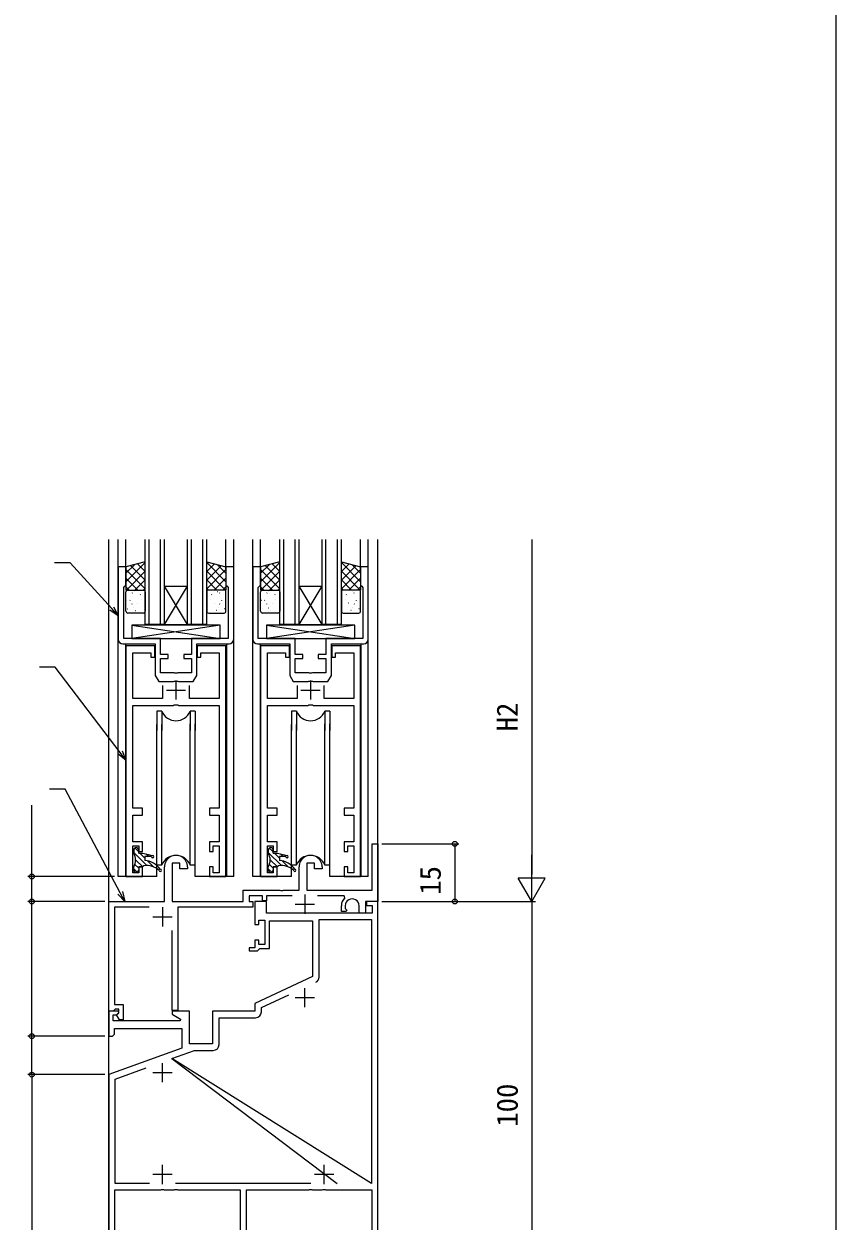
# Model space of a CAD drawing. Units: millimetres, scale not verified. Extents: x -437 to 438, y -681 to 679.
# Drawn here: x 227.2 to 438.3, y -392.4 to -81.1 of the extents above; entities that cross this region are included whole.
import ezdxf
from ezdxf.enums import TextEntityAlignment as Align

# ---------------------------------------------------------------- set-up
doc = ezdxf.new("R2010")
doc.units = ezdxf.units.MM
doc.header["$LTSCALE"] = 4
for name, color, linetype in [('0-2_YKK_11', 7, 'Continuous'), ('0-4_YKK_13', 4, 'Continuous'), ('0-5_YKK_D', 6, 'Continuous'), ('0-6_YKK_ZWAK', 7, 'Continuous')]:
    doc.layers.add(name, color=color, linetype=linetype)
doc.layers.add('0-3_YKK_12', color=2, linetype='Continuous', lineweight=18)
doc.styles.add('ＭＳ ゴシック', font='')
doc.styles.get('ＭＳ ゴシック').set_extended_font_data('MS Gothic')

msp = doc.modelspace()

# ---------------------------------------------------------------- linework, layer by layer
at = {"layer": '0-2_YKK_11'}
for p, q in [((266.688, -251.793), (266.688, -256.793)), ((301.688, -251.793), (301.688, -256.793)), ((264.188, -254.293), (269.188, -254.293)), ((299.188, -254.293), (304.188, -254.293)), ((300.189, -307.497), (300.189, -312.497)), ((263.189, -310.797), (263.189, -315.797)), ((297.689, -309.997), (302.689, -309.997)), ((260.689, -313.297), (265.689, -313.297)), ((300.189, -336.797), (300.189, -331.797)), ((302.689, -334.297), (297.689, -334.297)), ((263.189, -356.297), (263.189, -351.297)), ((265.689, -353.797), (260.689, -353.797)), ((263.189, -382.797), (263.189, -377.797)), ((305.189, -382.797), (305.189, -377.797)), ((265.689, -380.297), (260.689, -380.297)), ((301.79, -382.597), (266.587, -382.597)), ((307.689, -380.297), (302.689, -380.297))]:
    msp.add_line(p, q, dxfattribs=at)
for points in [[(281.688, -241.093), (281.688, -222.293), (279.688, -222.293), (279.688, -226.993), (279.988, -227.293), (280.288, -227.593), (280.288, -240.893), (270.688, -240.893), (270.688, -245.093), (268.688, -245.093), (268.688, -246.093), (270.688, -246.093), (270.688, -249.793), (267.146, -249.793), (266.963, -249.913), (266.413, -249.913), (266.23, -249.793), (262.688, -249.793), (262.688, -246.093), (264.688, -246.093), (264.688, -245.093), (262.688, -245.093), (262.688, -240.893), (253.088, -240.893), (253.088, -227.593), (253.388, -227.293), (253.688, -226.993), (253.688, -222.293), (251.688, -222.293), (251.688, -241.093)], [(316.687, -241.093), (316.687, -222.293), (314.687, -222.293), (314.687, -226.993), (314.987, -227.293), (315.287, -227.593), (315.287, -240.893), (305.687, -240.893), (305.687, -245.093), (303.687, -245.093), (303.687, -246.093), (305.687, -246.093), (305.687, -249.793), (302.146, -249.793), (301.962, -249.913), (301.412, -249.913), (301.229, -249.793), (297.687, -249.793), (297.687, -246.093), (299.687, -246.093), (299.687, -245.093), (297.687, -245.093), (297.687, -240.893), (288.087, -240.893), (288.087, -227.593), (288.387, -227.293), (288.687, -226.993), (288.687, -222.293), (286.687, -222.293), (286.687, -241.093)], [(252.888, -242.293), (261.288, -242.293), (261.288, -250.534), (262.188, -252.093), (266.017, -252.093), (266.209, -251.95), (267.167, -251.95), (267.359, -252.093), (271.188, -252.093), (272.088, -250.534), (272.088, -242.293), (280.488, -242.293)], [(263.188, -253.093), (263.188, -256.493), (255.488, -256.493), (255.488, -244.593), (260.188, -244.593), (260.188, -245.793), (261.188, -245.793), (261.188, -242.793), (253.688, -242.793), (253.688, -302.793), (257.988, -302.793), (257.988, -300.293), (256.988, -300.293), (256.988, -301.793), (255.488, -301.793), (255.488, -294.793), (256.988, -294.793), (256.988, -296.293), (257.988, -296.293), (257.988, -293.793), (255.488, -293.793), (255.488, -286.793), (257.988, -286.793), (257.988, -284.993), (255.488, -284.993), (255.488, -258.293), (266.017, -258.293), (266.208, -258.15), (267.167, -258.15), (267.358, -258.293), (277.888, -258.293), (277.888, -284.993), (275.388, -284.993), (275.388, -286.793), (277.888, -286.793), (277.888, -293.793), (275.388, -293.793), (275.388, -296.293), (276.388, -296.293), (276.388, -294.793)], [(276.388, -294.793), (277.888, -294.793), (277.888, -301.793), (276.388, -301.793), (276.388, -300.293), (275.387, -300.293), (275.387, -302.793), (279.688, -302.793), (279.688, -242.793), (272.188, -242.793), (272.188, -245.793), (273.188, -245.793), (273.188, -244.593), (277.888, -244.593), (277.888, -256.493), (270.188, -256.493), (270.188, -253.093)], [(287.887, -242.293), (296.287, -242.293), (296.287, -250.534), (297.187, -252.093), (301.017, -252.093), (301.208, -251.95), (302.166, -251.95), (302.358, -252.093), (306.187, -252.093), (307.087, -250.534), (307.087, -242.293), (315.487, -242.293)], [(298.188, -253.093), (298.188, -256.493), (290.488, -256.493), (290.488, -244.593), (295.188, -244.593), (295.188, -245.793), (296.188, -245.793), (296.188, -242.793), (288.688, -242.793), (288.688, -302.793), (292.988, -302.793), (292.988, -300.293), (291.988, -300.293), (291.988, -301.793), (290.488, -301.793), (290.488, -294.793), (291.988, -294.793), (291.988, -296.293), (292.988, -296.293), (292.988, -293.793), (290.488, -293.793), (290.488, -286.793), (292.988, -286.793), (292.988, -284.993), (290.488, -284.993), (290.488, -258.293), (301.017, -258.293), (301.208, -258.15), (302.167, -258.15), (302.358, -258.293), (312.888, -258.293), (312.888, -284.993), (310.388, -284.993), (310.388, -286.793), (312.888, -286.793), (312.888, -293.793), (310.388, -293.793), (310.388, -296.293), (311.388, -296.293), (311.388, -294.793)], [(311.388, -294.793), (312.888, -294.793), (312.888, -301.793), (311.388, -301.793), (311.388, -300.293), (310.387, -300.293), (310.387, -302.793), (314.688, -302.793), (314.688, -242.793), (307.188, -242.793), (307.188, -245.793), (308.188, -245.793), (308.188, -244.593), (312.888, -244.593), (312.888, -256.493), (305.188, -256.493), (305.188, -253.093)], [(304.689, -300.297), (304.689, -300.797), (302.689, -300.797), (302.689, -299.297), (300.689, -299.297), (300.689, -306.297), (317.689, -306.297), (317.689, -294.297), (319.189, -294.297), (319.189, -309.297), (315.989, -309.297), (315.989, -312.297), (314.289, -312.297), (314.289, -310.397)], [(259.679, -310.797), (250.689, -310.797), (250.689, -336.097), (252.989, -336.097), (252.989, -340.097), (251.965, -340.097), (251.215, -338.797), (251.789, -338.223), (251.789, -337.297), (250.889, -337.297), (250.689, -337.497), (250.389, -337.797), (249.189, -337.797), (249.189, -309.297), (263.689, -309.297), (263.689, -300.297)], [(269.689, -300.297), (269.689, -300.797), (267.689, -300.797), (267.689, -299.297), (265.689, -299.297), (265.689, -309.297), (284.189, -309.297), (284.189, -306.297), (293.73, -306.297), (293.914, -306.417), (294.464, -306.417), (294.647, -306.297), (298.689, -306.297), (298.689, -300.297)], [(296.902, -307.797), (290.189, -307.797), (290.189, -309.097), (289.189, -309.097), (289.189, -307.797), (285.689, -307.797), (285.689, -309.297), (286.689, -309.297), (286.689, -310.797), (267.189, -310.797), (267.189, -337.597), (265.689, -337.597), (265.689, -316.807)], [(310.611, -308.319), (310.41, -307.797), (303.475, -307.797)], [(319.189, -409.297), (319.189, -309.297), (316.189, -309.297), (316.189, -310.297), (317.689, -310.297), (317.689, -312.297), (290.189, -312.297), (290.189, -309.297), (287.189, -309.297), (287.189, -315.297), (288.189, -315.297), (288.189, -314.097), (289.789, -314.097), (289.789, -320.497), (288.189, -320.497), (288.189, -319.297), (287.189, -319.297), (287.189, -321.297), (285.689, -321.297), (285.689, -322.097), (287.889, -322.097), (288.189, -321.797), (288.489, -321.497), (290.989, -321.497), (290.989, -314.297), (302.189, -314.297), (302.189, -328.802), (287.189, -335.797), (287.189, -337.797), (276.189, -337.797), (276.189, -346.297), (270.189, -346.297), (270.189, -337.797), (265.689, -337.797), (265.689, -338.597), (267.854, -339.847), (267.733, -340.297), (250.389, -340.297), (250.389, -338.797), (251.213, -338.797)], [(310.689, -310.397), (310.689, -311.072), (311.125, -311.509), (310.964, -311.897), (309.689, -311.897), (309.689, -310.397)], [(303.889, -328.929), (303.889, -313.997), (317.489, -313.997), (317.489, -382.597), (265.641, -350.117), (308.587, -382.597)], [(288.889, -337.997), (288.889, -336.88), (295.994, -333.566)], [(251.213, -338.797), (251.825, -338.184), (251.664, -337.797), (249.189, -337.797), (249.189, -344.297), (250.189, -344.297), (250.689, -343.797), (250.689, -342.297), (268.189, -342.297), (268.189, -347.381), (249.189, -354.297), (249.189, -409.297)], [(277.889, -346.497), (277.889, -339.497), (287.389, -339.497)], [(265.641, -350.117), (271.468, -347.997), (276.389, -347.997)], [(259.79, -382.597), (250.889, -382.597), (250.889, -355.487), (258.945, -352.555)], [(250.789, -409.297), (250.789, -384.297), (262.73, -384.297), (262.914, -384.177), (263.464, -384.177), (263.647, -384.297), (266.23, -384.297), (266.414, -384.177), (266.964, -384.177), (267.147, -384.297), (283.389, -384.297), (283.389, -409.297)], [(284.989, -409.297), (284.989, -384.297), (301.23, -384.297), (301.414, -384.177), (301.964, -384.177), (302.147, -384.297), (304.73, -384.297), (304.914, -384.177), (305.464, -384.177), (305.647, -384.297), (317.589, -384.297), (317.589, -409.297)]]:
    msp.add_lwpolyline(points, dxfattribs=at)
for centre, radius, start, end in [((252.888, -241.093), 1.2, 180.00001, 269.99999), ((280.488, -241.093), 1.2, 270.00001, 359.99999), ((287.887, -241.093), 1.2, 180.00001, 269.99999), ((315.487, -241.093), 1.2, 270.00001, 359.99999), ((266.689, -300.297), 3, 359.99999, 180.00001), ((301.689, -300.297), 3, 359.99999, 180.00001), ((312.489, -310.397), 2.8, 132.10344, 180.00002), ((312.489, -310.397), 1.8, 359.99999, 180.00001), ((302.389, -328.929), 1.5, 294.99999, 359.99999), ((287.389, -337.997), 1.5, 270.00001, 359.99999), ((276.389, -346.497), 1.5, 270.00001, 359.99999)]:
    msp.add_arc(centre, radius, start, end, dxfattribs=at)
at = {"layer": '0-3_YKK_12'}
for p, q in [((249.189, -521.3), (249.189, -215.14)), ((251.689, -302.793), (251.689, -215.14)), ((253.687, -222.793), (253.687, -215.14)), ((258.688, -237.293), (258.688, -215.14)), ((259.688, -237.293), (259.688, -215.14)), ((262.688, -237.293), (262.688, -215.14)), ((263.688, -237.293), (263.688, -215.14)), ((269.688, -237.293), (269.688, -215.14)), ((270.688, -237.293), (270.688, -215.14)), ((273.688, -237.293), (273.688, -215.14)), ((274.688, -237.293), (274.688, -215.14)), ((279.687, -222.793), (279.687, -215.14)), ((281.689, -302.793), (281.689, -215.14)), ((286.689, -302.793), (286.689, -215.14)), ((288.686, -222.793), (288.686, -215.14)), ((293.687, -237.293), (293.687, -215.14)), ((294.687, -237.293), (294.687, -215.14)), ((297.687, -237.293), (297.687, -215.14)), ((298.687, -237.293), (298.687, -215.14)), ((304.687, -237.293), (304.687, -215.14)), ((305.687, -237.293), (305.687, -215.14)), ((308.687, -237.293), (308.687, -215.14)), ((309.687, -237.293), (309.687, -215.14)), ((314.686, -222.793), (314.686, -215.14)), ((316.689, -302.789), (316.689, -215.14)), ((319.189, -521.3), (319.189, -215.14)), ((263.688, -227.293), (269.688, -227.293)), ((263.688, -237.293), (269.688, -227.293)), ((269.688, -237.293), (263.688, -227.293)), ((298.687, -227.293), (304.687, -227.293)), ((298.687, -237.293), (304.687, -227.293)), ((304.687, -237.293), (298.687, -227.293)), ((263.688, -237.293), (258.688, -237.293)), ((263.688, -237.293), (269.688, -237.293)), ((274.688, -237.293), (269.688, -237.293)), ((298.687, -237.293), (293.687, -237.293)), ((298.687, -237.293), (304.687, -237.293)), ((309.687, -237.293), (304.687, -237.293)), ((253.589, -242.293), (253.589, -302.793)), ((279.789, -242.293), (279.789, -302.793)), ((288.589, -242.293), (288.589, -302.793)), ((314.789, -242.293), (314.789, -302.793)), ((261.689, -302.793), (251.689, -302.793)), ((281.689, -302.793), (271.689, -302.793)), ((296.689, -302.793), (286.689, -302.793)), ((316.689, -302.793), (306.689, -302.793))]:
    msp.add_line(p, q, dxfattribs=at)
at = {"layer": '0-4_YKK_13'}
for p, q in [((258.475, -221.01), (258.688, -221.223)), ((274.901, -221.01), (274.688, -221.223)), ((293.475, -221.01), (293.687, -221.223)), ((309.9, -221.01), (309.687, -221.223)), ((258.688, -221.146), (253.688, -226.146)), ((255.884, -221.704), (253.688, -223.901)), ((253.688, -222.958), (258.688, -227.958)), ((258.688, -223.391), (253.786, -228.293)), ((254.934, -221.959), (258.688, -225.713)), ((256.705, -221.485), (258.688, -223.468)), ((274.688, -221.146), (279.688, -226.146)), ((276.672, -221.485), (274.688, -223.468)), ((278.442, -221.959), (274.688, -225.713)), ((279.688, -222.958), (274.688, -227.958)), ((274.688, -223.391), (279.59, -228.293)), ((277.492, -221.704), (279.688, -223.901)), ((293.687, -221.146), (288.687, -226.146)), ((290.884, -221.704), (288.687, -223.901)), ((288.687, -222.958), (293.687, -227.958)), ((293.687, -223.391), (288.785, -228.293)), ((289.933, -221.959), (293.687, -225.713)), ((291.704, -221.485), (293.687, -223.468)), ((309.687, -221.146), (314.687, -226.146)), ((311.671, -221.485), (309.687, -223.468)), ((313.442, -221.959), (309.687, -225.713)), ((314.687, -222.958), (309.687, -227.958)), ((309.687, -223.391), (314.589, -228.293)), ((312.491, -221.704), (314.687, -223.901)), ((253.688, -225.203), (256.777, -228.293)), ((258.688, -225.636), (256.031, -228.293)), ((274.688, -225.636), (277.345, -228.293)), ((279.688, -225.203), (276.599, -228.293)), ((288.687, -225.203), (291.777, -228.293)), ((293.687, -225.636), (291.031, -228.293)), ((309.687, -225.636), (312.344, -228.293)), ((314.687, -225.203), (311.598, -228.293)), ((253.688, -227.449), (254.532, -228.293)), ((253.688, -233.793), (253.688, -228.793)), ((254.188, -228.293), (258.188, -228.293)), ((255.321, -229.083), (255.365, -229.059)), ((255.848, -228.76), (255.855, -228.753)), ((257.397, -229.515), (257.441, -229.491)), ((258.688, -227.881), (258.276, -228.293)), ((258.688, -228.793), (258.688, -233.793)), ((274.688, -227.881), (275.1, -228.293)), ((274.688, -228.793), (274.688, -233.793)), ((279.188, -228.293), (275.188, -228.293)), ((275.979, -229.515), (275.935, -229.491)), ((277.528, -228.76), (277.521, -228.753)), ((278.055, -229.083), (278.011, -229.059)), ((279.688, -227.449), (278.844, -228.293)), ((279.688, -233.793), (279.688, -228.793)), ((288.687, -227.449), (289.532, -228.293)), ((288.687, -233.793), (288.687, -228.793)), ((289.187, -228.293), (293.187, -228.293)), ((290.32, -229.083), (290.364, -229.059)), ((290.847, -228.76), (290.854, -228.753)), ((292.397, -229.515), (292.441, -229.491)), ((293.687, -227.881), (293.276, -228.293)), ((293.687, -228.793), (293.687, -233.793)), ((309.687, -227.881), (310.099, -228.293)), ((309.687, -228.793), (309.687, -233.793)), ((314.187, -228.293), (310.187, -228.293)), ((310.978, -229.515), (310.934, -229.491)), ((312.527, -228.76), (312.521, -228.753)), ((313.054, -229.083), (313.011, -229.059)), ((314.687, -227.449), (313.843, -228.293)), ((314.687, -233.793), (314.687, -228.793)), ((253.873, -230.965), (253.88, -230.958)), ((254.087, -233.164), (254.13, -233.14)), ((254.73, -230.973), (254.773, -230.949)), ((255.286, -231.959), (255.333, -231.871)), ((255.693, -232.948), (255.699, -232.941)), ((256.754, -231.707), (256.798, -231.683)), ((257.634, -230.78), (257.641, -230.773)), ((275.742, -230.78), (275.735, -230.773)), ((276.622, -231.707), (276.578, -231.683)), ((277.684, -232.948), (277.677, -232.941)), ((278.09, -231.959), (278.043, -231.871)), ((278.647, -230.973), (278.603, -230.949)), ((279.29, -233.164), (279.246, -233.14)), ((279.503, -230.965), (279.496, -230.958)), ((288.873, -230.965), (288.879, -230.958)), ((289.086, -233.164), (289.13, -233.14)), ((289.729, -230.973), (289.773, -230.949)), ((290.286, -231.959), (290.332, -231.871)), ((290.692, -232.948), (290.698, -232.941)), ((291.754, -231.707), (291.798, -231.683)), ((292.633, -230.78), (292.64, -230.773)), ((310.741, -230.78), (310.735, -230.773)), ((311.621, -231.707), (311.577, -231.683)), ((312.683, -232.948), (312.676, -232.941)), ((313.089, -231.959), (313.042, -231.871)), ((313.646, -230.973), (313.602, -230.949)), ((314.289, -233.164), (314.245, -233.14)), ((314.502, -230.965), (314.495, -230.958)), ((258.188, -234.293), (254.188, -234.293)), ((256.163, -233.597), (256.207, -233.573)), ((275.188, -234.293), (279.188, -234.293)), ((277.213, -233.597), (277.169, -233.573)), ((293.187, -234.293), (289.187, -234.293)), ((291.162, -233.597), (291.206, -233.573)), ((310.187, -234.293), (314.187, -234.293)), ((312.212, -233.597), (312.168, -233.573)), ((278.188, -237.393), (255.188, -240.893)), ((255.188, -237.393), (278.188, -240.893)), ((313.187, -237.393), (290.187, -240.893)), ((290.187, -237.393), (313.187, -240.893)), ((262.989, -259.796), (261.689, -259.796)), ((261.689, -259.796), (261.689, -264.796)), ((262.989, -259.796), (262.989, -264.796)), ((271.689, -259.796), (270.389, -259.796)), ((270.389, -259.796), (270.389, -264.796)), ((271.689, -259.796), (271.689, -264.796)), ((297.989, -259.796), (296.689, -259.796)), ((296.689, -259.796), (296.689, -264.796)), ((297.989, -259.796), (297.989, -264.796)), ((306.689, -259.796), (305.389, -259.796)), ((305.389, -259.796), (305.389, -264.796)), ((306.689, -259.796), (306.689, -264.796)), ((261.689, -302.793), (261.689, -263.294)), ((262.989, -299.796), (262.989, -263.294)), ((270.389, -299.796), (270.389, -263.06)), ((271.689, -302.793), (271.689, -263.06)), ((296.689, -302.793), (296.689, -263.294)), ((297.989, -299.796), (297.989, -263.294)), ((305.389, -299.796), (305.389, -263.06)), ((306.689, -302.793), (306.689, -263.06)), ((255.957, -295.366), (256.988, -296.397)), ((290.957, -295.366), (291.988, -296.397)), ((255.687, -296.511), (259.113, -299.936)), ((255.688, -295.893), (255.688, -296.693)), ((256.184, -298.422), (258.055, -300.293)), ((256.988, -296.693), (256.988, -295.893)), ((256.988, -296.693), (258.088, -296.693)), ((257.283, -296.693), (258.588, -297.997)), ((258.088, -296.693), (260.588, -297.293)), ((258.89, -296.885), (259.597, -297.592)), ((259.299, -298.709), (260.876, -300.285)), ((290.687, -296.511), (294.113, -299.936)), ((290.688, -295.893), (290.688, -296.693)), ((291.184, -298.422), (293.055, -300.293)), ((291.988, -296.693), (291.988, -295.893)), ((291.988, -296.693), (293.088, -296.693)), ((292.283, -296.693), (293.588, -297.997)), ((293.088, -296.693), (295.588, -297.293)), ((293.89, -296.885), (294.597, -297.592)), ((294.299, -298.709), (295.876, -300.285)), ((255.687, -300.754), (256.614, -301.68)), ((255.688, -301.093), (255.688, -300.293)), ((255.98, -299.632), (256.988, -300.639)), ((256.988, -300.293), (256.988, -301.093)), ((256.988, -300.293), (258.088, -300.293)), ((262.989, -299.796), (261.689, -299.796)), ((271.689, -299.796), (270.389, -299.796)), ((290.687, -300.754), (291.614, -301.68)), ((290.688, -301.093), (290.688, -300.293)), ((290.98, -299.632), (291.988, -300.639)), ((291.988, -300.293), (291.988, -301.093)), ((291.988, -300.293), (293.088, -300.293)), ((297.989, -299.796), (296.689, -299.796)), ((306.689, -299.796), (305.389, -299.796))]:
    msp.add_line(p, q, dxfattribs=at)
for points in [[(258.688, -220.953), (253.688, -222.293), (253.688, -228.293), (258.688, -228.293)], [(274.688, -220.953), (279.688, -222.293), (279.688, -228.293), (274.688, -228.293)], [(293.687, -220.953), (288.687, -222.293), (288.687, -228.293), (293.687, -228.293)], [(309.687, -220.953), (314.687, -222.293), (314.687, -228.293), (309.687, -228.293)], [(255.188, -240.893), (278.188, -240.893), (278.188, -237.393), (255.188, -237.393)], [(290.187, -240.893), (313.187, -240.893), (313.187, -237.393), (290.187, -237.393)]]:
    msp.add_lwpolyline(points, close=True, dxfattribs=at)
for points in [[(260.288, -297.593), (258.588, -297.593), (258.588, -298.593)], [(295.288, -297.593), (293.588, -297.593), (293.588, -298.593)]]:
    msp.add_lwpolyline(points, dxfattribs=at)
for centre, radius, start, end in [((254.188, -228.793), 0.5, 90, 180), ((258.188, -228.793), 0.5, 0, 90), ((275.188, -228.793), 0.5, 90, 180), ((279.188, -228.793), 0.5, 0, 90), ((289.187, -228.793), 0.5, 90, 180), ((293.187, -228.793), 0.5, 0, 90), ((310.187, -228.793), 0.5, 90, 180), ((314.187, -228.793), 0.5, 0, 90), ((254.188, -233.793), 0.5, 180, 270), ((258.188, -233.793), 0.5, 270, 0), ((275.188, -233.793), 0.5, 180, 270), ((279.188, -233.793), 0.5, 270, 0), ((289.187, -233.793), 0.5, 180, 270), ((293.187, -233.793), 0.5, 270, 0), ((310.187, -233.793), 0.5, 180, 270), ((314.187, -233.793), 0.5, 270, 0), ((266.689, -258.296), 4, 202.33165, 337.66835), ((301.689, -258.296), 4, 202.33165, 337.66835), ((256.338, -295.893), 0.65, 0.06206, 179.93697), ((291.338, -295.893), 0.65, 0.06206, 179.93697), ((252.19, -298.634), 4, 2.02015, 29.0287), ((252.19, -298.352), 4, 330.97127, 357.98021), ((258.044, -304.166), 5.6, 35.77276, 84.4305), ((260.588, -297.593), 0.3, 180.00018, 90), ((266.689, -301.296), 4, 22.33165, 157.66835), ((287.19, -298.634), 4, 2.02015, 29.0287), ((287.19, -298.352), 4, 330.97127, 357.98021), ((293.044, -304.166), 5.6, 35.77276, 84.4305), ((295.588, -297.593), 0.3, 180.00018, 90), ((301.689, -301.296), 4, 22.33165, 157.66835), ((256.338, -301.092), 0.65, 180.06205, 359.93831), ((258.388, -300.293), 0.3, 90, 180.00018), ((259.109, -304.586), 4.65, 46.87267, 98.92235), ((262.588, -301.193), 0.3, 180.00018, 90), ((291.338, -301.092), 0.65, 180.06205, 359.93831), ((293.388, -300.293), 0.3, 90, 180.00018), ((294.109, -304.586), 4.65, 46.87267, 98.92235), ((297.588, -301.193), 0.3, 180.00018, 90)]:
    msp.add_arc(centre, radius, start, end, dxfattribs=at)
at = {"layer": '0-5_YKK_D'}
for p, q in [((359.189, -215.14), (359.189, -302.297)), ((320.189, -294.297), (340.189, -294.297)), ((339.189, -294.297), (339.189, -309.297)), ((359.189, -309.297), (359.189, -297.172)), ((250.689, -302.793), (228.189, -302.793)), ((359.189, -309.297), (355.689, -303.234)), ((362.689, -303.234), (355.689, -303.234)), ((359.189, -309.297), (362.689, -303.234)), ((247.189, -309.297), (228.189, -309.297)), ((248.189, -309.297), (228.189, -309.297)), ((229.189, -344.297), (229.189, -309.297)), ((320.189, -309.297), (360.189, -309.297)), ((320.189, -309.297), (360.189, -309.297)), ((320.189, -309.297), (340.189, -309.297)), ((359.189, -309.297), (359.189, -409.297)), ((248.189, -344.297), (228.189, -344.297)), ((248.189, -344.297), (228.189, -344.297)), ((229.189, -354.297), (229.189, -344.297)), ((248.189, -354.297), (228.189, -354.297)), ((248.189, -354.297), (228.189, -354.297)), ((229.189, -354.297), (229.189, -409.297))]:
    msp.add_line(p, q, dxfattribs=at)
for points in [[(251.688, -234.975), (249.975, -233.086), (239.187, -221.197), (235.137, -221.197)], [(250.481, -232.627), (251.688, -234.975), (249.469, -233.546)], [(253.688, -272.534), (252.145, -270.504), (235.285, -248.321), (231.235, -248.321)], [(252.689, -270.09), (253.688, -272.534), (251.601, -270.917)], [(253.359, -309.297), (252.163, -307.044), (237.848, -280.067), (233.798, -280.067)], [(229.189, -309.297), (229.189, -302.793), (229.189, -284.268)], [(252.767, -306.724), (253.359, -309.297), (251.56, -307.364)]]:
    msp.add_lwpolyline(points, dxfattribs=at)
for centre in [(339.189, -294.297), (229.189, -302.793), (229.189, -309.297), (229.189, -309.297), (339.189, -309.297), (229.189, -344.297), (229.189, -344.297), (229.189, -354.297), (229.189, -354.297)]:
    msp.add_circle(centre, 0.637, dxfattribs=at)
at = {"layer": '0-6_YKK_ZWAK'}
msp.add_lwpolyline([(-436.7, -681.3), (438.3, -681.3), (438.3, 643.7)], dxfattribs=at)

# ---------------------------------------------------------------- texts
at = {"layer": '0-5_YKK_D', "style": 'ＭＳ ゴシック'}
for s, p in [('H2', (357.189, -265.046)), ('15', (337.189, -307.549)), ('100', (357.189, -367.862))]:
    msp.add_text(s, height=5.499, rotation=90, dxfattribs=at).set_placement(p, align=Align.BOTTOM_LEFT)

doc.saveas('drawing.dxf')
